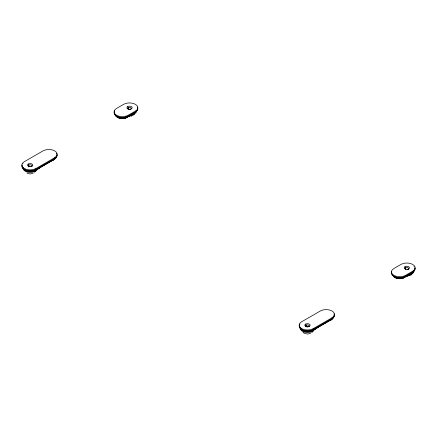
<?xml version="1.0" encoding="UTF-8"?>
<svg xmlns="http://www.w3.org/2000/svg" width="437" height="437" viewBox="0 0 437 437"><rect width="100%" height="100%" fill="white"/><g stroke="black" fill="none" stroke-linecap="round" stroke-linejoin="round"><path stroke-width="0.66" d="M36.009 168.48A8.298 4.791 0 0 1 24.281 168.48A8.298 4.791 0 0 1 24.281 161.706L43.001 150.896A8.298 4.791 0 0 1 54.734 150.896A8.298 4.791 0 0 1 54.734 157.67L36.009 168.48L35.998 169.299A0.907 0.524 60 0 1 35.812 169.682M54.734 157.67L54.723 158.489A0.907 0.524 60 0 1 54.538 158.877L35.321 169.977A7.32 4.228 0 0 1 28.165 171.053A7.32 4.228 0 0 1 23.03 167.977M128.254 115.221A8.298 4.791 0 0 1 116.526 115.221A8.298 4.791 0 0 1 116.526 108.447L123.682 104.317A8.298 4.791 0 0 1 135.41 104.317A8.298 4.791 0 0 1 135.41 111.091L128.254 115.221L128.243 116.04A0.907 0.524 60 0 1 128.057 116.428A8.019 4.632 0 0 1 118.94 117.34A8.019 4.632 0 0 1 114.412 112.68M135.41 111.091L135.399 111.91A0.907 0.524 60 0 1 135.213 112.298L127.566 116.717A7.32 4.228 0 0 1 120.41 117.799A7.32 4.228 0 0 1 115.275 114.723M313.318 328.58A8.298 4.791 0 0 1 301.585 328.58A8.298 4.791 0 0 1 301.585 321.807L320.31 311.002A8.298 4.791 0 0 1 332.044 311.002A8.298 4.791 0 0 1 332.044 317.775L313.318 328.58L313.307 329.4A0.907 0.524 60 0 1 313.121 329.788A8.019 4.632 0 0 1 303.639 330.591A8.019 4.632 0 0 1 299.602 325.57M332.044 317.775L332.033 318.589A0.907 0.524 60 0 1 331.847 318.977L312.63 330.077A7.32 4.228 0 0 1 305.474 331.159A7.32 4.228 0 0 1 300.339 328.083M405.563 275.326A8.298 4.791 0 0 1 393.835 275.326A8.298 4.791 0 0 1 393.835 268.553L400.986 264.423A8.298 4.791 0 0 1 412.719 264.423A8.298 4.791 0 0 1 412.719 271.191L405.563 275.326L405.552 276.146A0.907 0.524 60 0 1 405.367 276.528A8.019 4.632 0 0 1 396.25 277.44A8.019 4.632 0 0 1 391.721 272.781M412.719 271.191L412.708 272.011A0.907 0.524 60 0 1 412.523 272.398L404.875 276.818A7.32 4.228 0 0 1 397.462 277.856A7.32 4.228 0 0 1 392.475 274.523M55.909 157.118A7.063 4.08 0 0 1 53.86 159.702L53.685 160.002L52.85 159.631M330.372 319.84L330.962 320.103L331.17 319.802A7.063 4.08 0 0 0 333.24 317.016M39.663 167.895L38.926 168.321M132.247 114.849L129.685 116.002M316.972 328.05L316.601 328.253A9.073 4.84 0.1 0 0 316.623 327.919M406.951 276.086L407.322 275.834L407.044 276.031M408.06 275.408C406.787 276.102 408.398 275.25 409.556 274.949M130.75 115.357L130.335 115.406M316.53 328.291L315.689 328.722A2.704 2.201 8.2 0 0 314.678 329.077L313.913 329.744M129.505 115.827A6.194 3.572 0 0 0 130.193 115.81L130.221 115.592M130.193 115.81A6.205 3.572 -0.1 0 0 133.924 114.784A7.5 4.326 60 0 0 134.432 113.904L134.454 113.828A3.72 2.147 60 0 0 134.536 113.117A7.063 4.08 0 0 0 136.606 110.337A7.063 4.075 0 0 1 134.541 112.986L127.385 117.121A7.063 4.075 0 0 1 120.481 118.165A7.063 4.075 0 0 1 115.526 115.193M313.619 330.121A6.205 3.578 -0.1 0 1 311.832 332.273A7.5 4.326 60 0 0 312.34 331.393L312.362 331.317A3.72 2.147 60 0 0 312.444 330.612L331.17 319.802M36.337 169.616A6.194 3.578 0 0 1 34.528 172.167A7.5 4.332 60 0 0 35.031 171.293L35.053 171.211A3.715 2.141 60 0 0 35.135 170.506L53.86 159.702M134.432 113.899L134.443 113.866A6.91 3.988 0 0 0 136.448 111.227M312.34 331.393L312.351 331.355A6.91 3.988 0 0 1 304.693 332.229A6.91 3.988 0 0 1 300.552 328.427M411.741 274.004L411.763 273.928A3.715 2.141 60 0 0 411.845 273.223A7.063 4.08 0 0 0 413.779 271.137A6.91 3.988 0 0 1 411.741 274.004A7.5 4.332 60 0 1 411.233 274.884A6.205 3.583 0 0 1 406.989 275.933M36.506 169.764L36.954 169.283M35.381 171.075L38.926 168.371L38.205 168.655A2.693 2.19 8.3 0 0 37.369 168.977M312.69 331.18L316.23 328.466M31.388 166.53L32.01 166.169M23.177 168.163A7.063 4.075 0 0 0 27.984 171.375A7.063 4.075 0 0 0 35.14 170.375L53.86 159.565A7.063 4.075 0 0 0 55.87 157.205M115.974 115.576A6.539 3.758 -0.2 0 0 120.475 118.438A6.539 3.758 -0.2 0 0 126.998 117.493L134.541 113.123M308.697 326.636L309.32 326.275M408.098 269.247L408.721 268.886M300.487 328.263A7.063 4.075 0 0 0 305.294 331.481A7.063 4.075 0 0 0 312.45 330.481L331.17 319.671A7.063 4.075 0 0 0 333.098 317.601M392.732 275.004A7.063 4.075 0 0 0 397.539 278.222A7.063 4.075 0 0 0 404.695 277.222L411.851 273.092A7.063 4.075 0 0 0 413.773 271.022M411.851 273.223L404.318 277.604L403.892 277.397M129.713 115.942L130.035 115.761M310.833 333.141L307.451 334.087L304.076 333.141M134.066 114.101L132.378 114.8M411.375 274.201L409.622 274.928M33.174 173.221L30.142 173.981L27.116 173.221M131.024 116.422L131.368 116.329M127.014 117.504L125.73 116.859M303.103 332.47L303.759 332.939M404.984 266.728L405.607 267.81L405.607 269.695M305.583 324.117L306.206 325.194L306.206 326.488M127.675 106.628L128.298 107.704L128.298 109.643M28.274 164.017L28.897 165.093L28.897 166.983M404.345 277.615A6.539 3.786 0.2 0 1 397.714 278.544A6.539 3.786 0.2 0 1 393.251 275.545M391.749 271.437A8.276 4.78 0 0 0 395.49 276.878A8.276 4.78 0 0 0 405.552 276.146L412.708 272.011A8.276 4.78 0 0 0 414.948 267.635M404.695 277.222A0.879 0.508 60 0 1 404.875 276.818M392.71 275.07A7.063 4.08 0 0 0 397.484 278.342A7.063 4.08 0 0 0 404.695 277.353A0.612 0.355 60 0 1 404.607 277.642M411.894 274.152A11.329 8.45 21.9 0 1 411.534 274.37M406.956 276.14A9.073 5.621 -0.1 0 1 406.126 276.129M414.014 266.237A8.276 4.78 0 0 1 414.118 266.341M405.962 269.405A1.759 1.016 0 0 1 405.52 267.859A1.759 1.016 0 0 1 408.229 267.892A1.759 1.016 0 0 1 407.688 269.421M414.118 270.241A7.32 4.228 0 0 1 412.031 272.688A0.879 0.508 60 0 0 411.851 273.092M414.833 268.651A8.019 4.632 0 0 1 412.528 272.404M114.691 110.9A8.276 4.78 0 0 0 117.843 116.657A8.276 4.78 0 0 0 128.243 116.04L135.399 111.91A8.276 4.78 0 0 0 137.442 107.092M127.385 117.121A0.879 0.508 60 0 1 127.566 116.717M127.385 117.253A7.063 4.08 0 0 1 120.339 118.269A7.063 4.08 0 0 1 115.461 115.166M127.424 117.274A0.612 0.355 60 0 1 127.298 117.542M134.257 113.735A11.329 8.074 15.9 0 1 133.891 113.92M129.631 115.658A9.073 5.239 -3.7 0 1 128.855 115.679M136.721 110.441A7.32 4.228 0 0 1 134.722 112.588A0.879 0.508 60 0 0 134.541 112.986M137.393 108.076A8.019 4.632 0 0 1 135.219 112.298M332.65 317.896A6.539 3.758 -0.2 0 1 330.787 320.042M312.521 331.028A11.329 8.074 15.9 0 1 312.165 331.23M300.001 323.943A8.276 4.78 0 0 0 302.661 329.919A8.276 4.78 0 0 0 313.307 329.4L332.033 318.589A8.276 4.78 0 0 0 334.07 313.777M334.026 314.76A8.019 4.632 0 0 1 331.847 318.983M333.349 317.12A7.32 4.228 0 0 1 331.355 319.267A0.879 0.508 60 0 0 331.17 319.671M312.45 330.481A0.879 0.508 60 0 1 312.63 330.077M312.45 330.612A7.063 4.08 0 0 1 304.955 331.541A7.063 4.08 0 0 1 300.405 327.979M35.031 171.288A6.91 3.988 0 0 1 27.154 172.063A6.91 3.988 0 0 1 23.276 168.032M35.528 171.211A11.329 8.423 22.1 0 1 35.184 171.441M55.302 157.976A6.539 3.786 0.2 0 1 53.511 159.964M39.264 167.6A9.073 5.222 3.7 0 1 39.303 168.147M22.047 164.924A8.276 4.78 0 0 0 26.193 170.119A8.276 4.78 0 0 0 35.998 169.299L54.723 158.489A8.276 4.78 0 0 0 56.564 153.349M22.882 163.629A8.276 4.78 0 0 1 22.981 163.52M29.366 166.726A1.759 1.016 0 0 1 28.755 165.186A1.759 1.016 0 0 1 31.491 165.159A1.759 1.016 0 0 1 30.978 166.71M35.14 170.375A0.879 0.508 60 0 1 35.321 169.977M56.04 157.02A7.32 4.228 0 0 1 54.046 159.166A0.879 0.508 60 0 0 53.86 159.565M56.843 155.124A8.019 4.632 0 0 1 54.538 158.877M35.818 169.687A8.019 4.632 0 0 1 26.695 170.594A8.019 4.632 0 0 1 22.167 165.934M35.14 170.506A7.063 4.08 0 0 1 27.766 171.462A7.063 4.08 0 0 1 23.117 168.027M405.449 269.099A2.644 1.524 0 0 0 409.496 267.865A2.644 1.524 0 0 0 405.618 266.461A2.644 1.524 0 0 0 405.449 269.099M128.139 108.993A2.644 1.524 0 0 0 132.187 107.764A2.644 1.524 0 0 0 128.309 106.355A2.644 1.524 0 0 0 128.139 108.993M128.582 109.277A1.759 1.016 0 0 0 131.302 108.48A1.759 1.016 0 0 0 128.751 107.518A1.759 1.016 0 0 0 128.582 109.277M306.047 326.488A2.644 1.524 0 0 0 310.095 325.254A2.644 1.524 0 0 0 306.217 323.85A2.644 1.524 0 0 0 306.047 326.488M306.49 326.767A1.759 1.016 0 0 0 309.21 325.969A1.759 1.016 0 0 0 306.659 325.008A1.759 1.016 0 0 0 306.49 326.767M28.738 166.382A2.644 1.524 0 0 0 32.786 165.148A2.644 1.524 0 0 0 28.908 163.744A2.644 1.524 0 0 0 28.738 166.382"/></g></svg>
